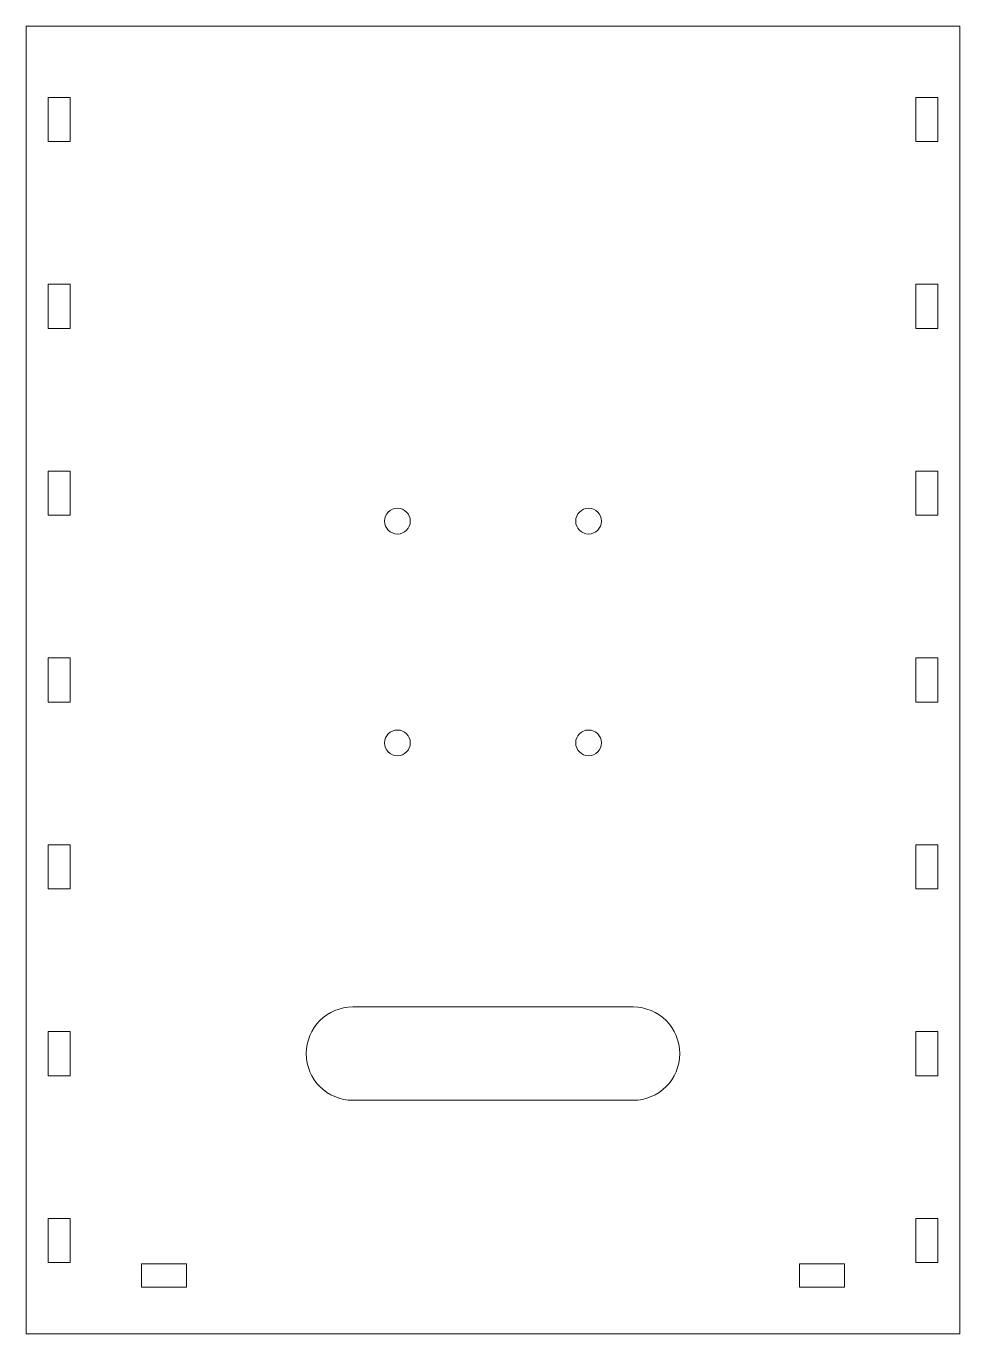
# Model space of a CAD drawing. Header units: inches. Extents: x -2.5 to 2.5, y -3.5 to 3.5.
import ezdxf

# ---------------------------------------------------------------- set-up
doc = ezdxf.new("R2010")
doc.units = ezdxf.units.IN
doc.header["$MEASUREMENT"] = 0

msp = doc.modelspace()

# ---------------------------------------------------------------- linework, layer by layer
at = {"color": 7, "linetype": 'Continuous', "lineweight": 15}
for p, q in [((2.5, 3.5), (-2.5, 3.5)), ((-2.5, 3.5), (-2.5, -3.5)), ((2.5, -3.5), (2.5, 3.5)), ((-2.3819, 3.1181), (-2.2638, 3.1181)), ((-2.3819, 3.1181), (-2.3819, 2.8819)), ((-2.2638, 3.1181), (-2.2638, 2.8819)), ((2.3819, 3.1181), (2.2638, 3.1181)), ((2.2638, 3.1181), (2.2638, 2.8819)), ((2.3819, 3.1181), (2.3819, 2.8819)), ((-2.3819, 2.8819), (-2.2638, 2.8819)), ((2.3819, 2.8819), (2.2638, 2.8819)), ((-2.3819, 2.1181), (-2.2638, 2.1181)), ((-2.3819, 2.1181), (-2.3819, 1.8819)), ((-2.2638, 2.1181), (-2.2638, 1.8819)), ((2.3819, 2.1181), (2.2638, 2.1181)), ((2.2638, 2.1181), (2.2638, 1.8819)), ((2.3819, 2.1181), (2.3819, 1.8819)), ((-2.3819, 1.8819), (-2.2638, 1.8819)), ((2.3819, 1.8819), (2.2638, 1.8819)), ((-2.3819, 1.1181), (-2.2638, 1.1181)), ((-2.3819, 1.1181), (-2.3819, 0.8819)), ((-2.2638, 1.1181), (-2.2638, 0.8819)), ((2.3819, 1.1181), (2.2638, 1.1181)), ((2.2638, 1.1181), (2.2638, 0.8819)), ((2.3819, 1.1181), (2.3819, 0.8819)), ((-2.3819, 0.8819), (-2.2638, 0.8819)), ((2.3819, 0.8819), (2.2638, 0.8819)), ((-2.3819, 0.1181), (-2.2638, 0.1181)), ((-2.3819, 0.1181), (-2.3819, -0.1181)), ((-2.2638, 0.1181), (-2.2638, -0.1181)), ((2.3819, 0.1181), (2.2638, 0.1181)), ((2.2638, 0.1181), (2.2638, -0.1181)), ((2.3819, 0.1181), (2.3819, -0.1181)), ((-2.3819, -0.1181), (-2.2638, -0.1181)), ((2.3819, -0.1181), (2.2638, -0.1181)), ((-2.3819, -0.8819), (-2.2638, -0.8819)), ((-2.3819, -0.8819), (-2.3819, -1.1181)), ((-2.2638, -0.8819), (-2.2638, -1.1181)), ((2.3819, -0.8819), (2.2638, -0.8819)), ((2.2638, -0.8819), (2.2638, -1.1181)), ((2.3819, -0.8819), (2.3819, -1.1181)), ((-2.3819, -1.1181), (-2.2638, -1.1181)), ((2.3819, -1.1181), (2.2638, -1.1181)), ((0.75, -1.75), (-0.75, -1.75)), ((-2.3819, -1.8819), (-2.2638, -1.8819)), ((-2.3819, -1.8819), (-2.3819, -2.1181)), ((-2.2638, -1.8819), (-2.2638, -2.1181)), ((2.3819, -1.8819), (2.2638, -1.8819)), ((2.2638, -1.8819), (2.2638, -2.1181)), ((2.3819, -1.8819), (2.3819, -2.1181)), ((-2.3819, -2.1181), (-2.2638, -2.1181)), ((2.3819, -2.1181), (2.2638, -2.1181)), ((-0.75, -2.25), (0.75, -2.25)), ((-2.3819, -2.8819), (-2.2638, -2.8819)), ((-2.3819, -2.8819), (-2.3819, -3.1181)), ((-2.2638, -2.8819), (-2.2638, -3.1181)), ((2.3819, -2.8819), (2.2638, -2.8819)), ((2.2638, -2.8819), (2.2638, -3.1181)), ((2.3819, -2.8819), (2.3819, -3.1181)), ((-2.3819, -3.1181), (-2.2638, -3.1181)), ((-1.8819, -3.125), (-1.8819, -3.25)), ((-1.6419, -3.125), (-1.8819, -3.125)), ((-1.6419, -3.25), (-1.6419, -3.125)), ((1.6419, -3.125), (1.6419, -3.25)), ((1.8819, -3.125), (1.6419, -3.125)), ((1.8819, -3.25), (1.8819, -3.125)), ((2.3819, -3.1181), (2.2638, -3.1181)), ((-1.8819, -3.25), (-1.6419, -3.25)), ((1.6419, -3.25), (1.8819, -3.25)), ((-2.5, -3.5), (2.5, -3.5))]:
    msp.add_line(p, q, dxfattribs=at)
for centre in [(-0.5118, 0.8504), (0.5118, 0.8504), (-0.5118, -0.3366), (0.5118, -0.3366)]:
    msp.add_circle(centre, 0.0689, dxfattribs=at)
for centre, start, end in [((-0.75, -2), 90, 270), ((0.75, -2), 270, 90)]:
    msp.add_arc(centre, 0.25, start, end, dxfattribs=at)

doc.saveas('drawing.dxf')
